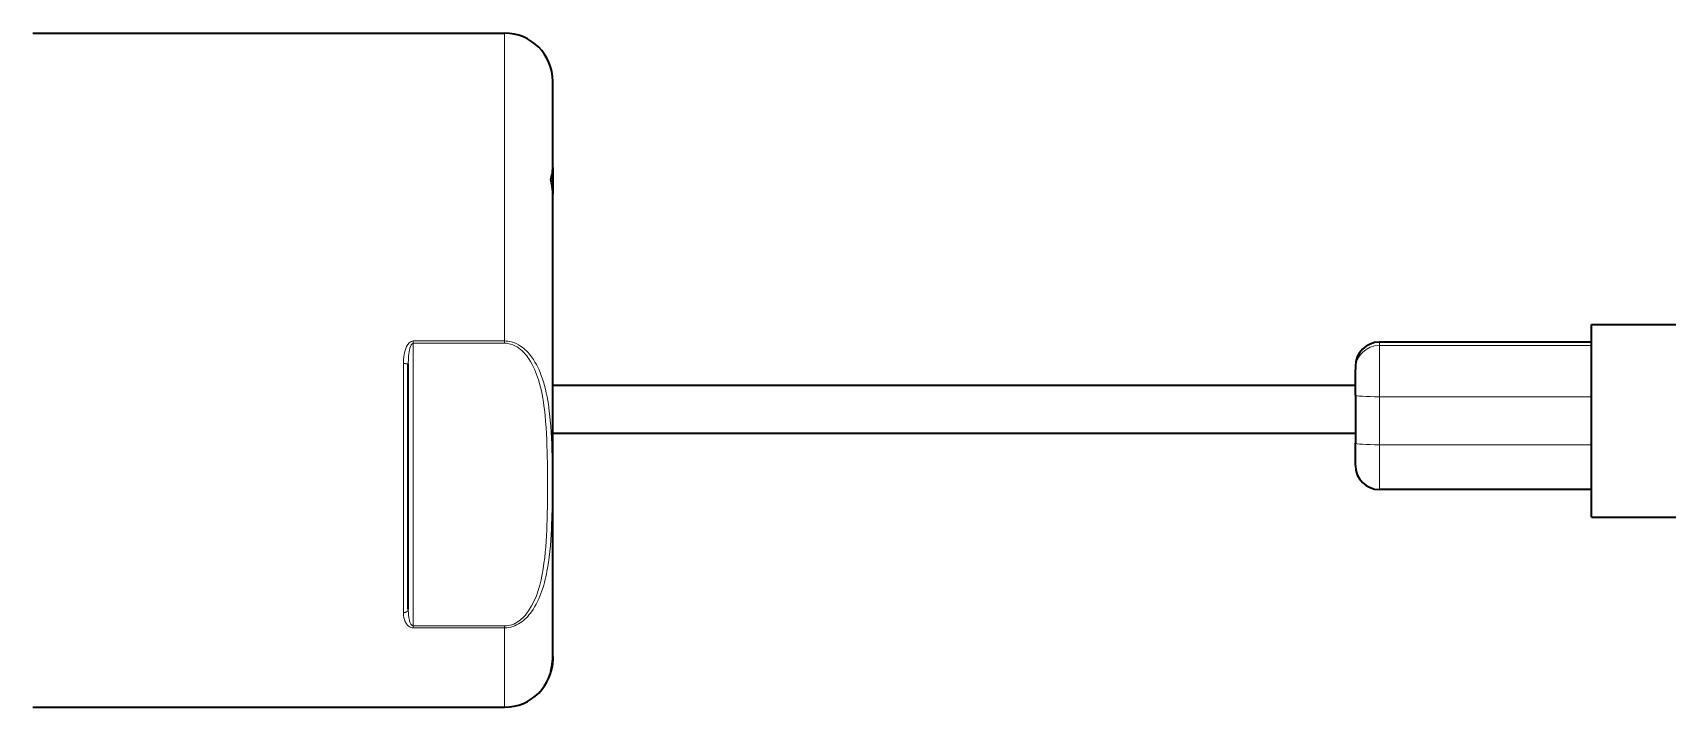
# Model space of a CAD drawing. Header units: millimetres. Extents: x -32 to 178, y -54 to 226.
# Drawn here: x 6.43 to 33.59, y 75.34 to 86.55 of the extents above; entities that cross this region are included whole.
import ezdxf

# ---------------------------------------------------------------- set-up
doc = ezdxf.new("R2010")
doc.units = ezdxf.units.MM
doc.linetypes.add('SOLID', pattern=[0])

# ---------------------------------------------------------------- blocks, each defined once
blk = doc.blocks.new('Simple1Sheet1')
at = {"linetype": 'SOLID', "lineweight": 35}
for p, q in [((6.435, 86.542), (14.275, 86.542)), ((32.33, 78.5), (32.33, 81.7)), ((32.33, 81.7), (34.33, 81.7)), ((32.33, 81.407), (28.81, 81.407)), ((28.41, 81.006), (28.41, 81.007)), ((28.41, 81.006), (28.41, 80.955)), ((28.41, 80.528), (28.41, 80.955)), ((28.41, 80.688), (15.075, 80.688)), ((28.41, 80.528), (28.41, 79.73)), ((28.41, 79.888), (15.075, 79.888)), ((28.41, 79.358), (28.41, 79.73)), ((32.33, 78.958), (28.81, 78.958)), ((32.33, 78.5), (34.33, 78.5)), ((15.075, 76.183), (15.075, 76.142)), ((6.435, 75.342), (14.275, 75.342))]:
    blk.add_line(p, q, dxfattribs=at)
at = {"color": 196, "linetype": 'SOLID', "lineweight": 9}
for p, q in [((14.275, 81.427), (12.755, 81.427)), ((12.755, 81.389), (14.275, 81.389)), ((12.755, 76.691), (12.755, 81.389)), ((28.81, 81.407), (28.81, 81.405)), ((28.81, 81.405), (32.33, 81.405)), ((28.81, 81.354), (28.81, 81.405)), ((28.81, 81.354), (28.81, 80.499)), ((32.33, 81.354), (28.81, 81.354)), ((28.81, 79.701), (28.81, 80.499)), ((28.81, 80.499), (32.33, 80.499)), ((32.33, 79.701), (28.81, 79.701)), ((28.81, 79.701), (28.81, 78.958)), ((14.275, 76.691), (12.755, 76.691)), ((12.755, 76.66), (14.275, 76.66))]:
    blk.add_line(p, q, dxfattribs=at)
at = {"linetype": 'SOLID', "lineweight": 35}
for centre, radius, start, end in [((14.275, 85.742), 0.8, 0, 90), ((28.81, 81.007), 0.4, 90, 180), ((28.81, 79.358), 0.4, 180, 270), ((14.275, 76.142), 0.8, 270, 0)]:
    blk.add_arc(centre, radius, start, end, dxfattribs=at)
at = {"color": 196, "linetype": 'SOLID', "lineweight": 9}
for centre in [(28.81, 81.006), (28.81, 80.955)]:
    blk.add_arc(centre, 0.4, 90, 180, dxfattribs=at)
for centre in [(28.81, 80.528), (28.81, 79.73)]:
    blk.add_ellipse(centre, major_axis=(0.4, 0), ratio=0.070656, start_param=3.141593, end_param=4.712389, dxfattribs=at)
for points, weights in [([(14.275, 86.542), (14.275, 86.542), (14.275, 81.427)], [1, 0.737091127742, 1]), ([(12.755, 81.389), (12.755, 81.407), (12.755, 81.427)], [1, 0.971514580287, 1]), ([(14.275, 81.389), (14.275, 81.407), (14.275, 81.427)], [1, 0.971514580287, 1]), ([(12.595, 81.05), (12.595, 78.609), (12.595, 76.913)], [1, 0.916666666667, 1]), ([(12.675, 81.048), (12.675, 81.05), (12.595, 81.05)], [1, 0.707106781187, 1]), ([(12.675, 76.971), (12.675, 76.913), (12.595, 76.913)], [1, 0.707106781187, 1]), ([(12.755, 76.66), (12.755, 76.673), (12.755, 76.691)], [1, 0.971514580287, 1]), ([(14.275, 76.691), (14.275, 76.673), (14.275, 76.66)], [1, 0.971514580287, 1]), ([(14.275, 76.66), (14.275, 75.342), (14.275, 75.342)], [1, 0.939288981839, 1])]:
    blk.add_rational_spline(points, weights, degree=2, dxfattribs=at)
at = {"linetype": 'SOLID', "lineweight": 35}
for points, weights in [([(15.075, 84.312), (15.075, 85.742), (15.075, 85.742)], [1, 0.92253785595, 1]), ([(15.075, 84.312), (15.075, 84.104), (15.075, 83.867)], [1, 0.997753379446, 1]), ([(12.675, 76.971), (12.675, 78.642), (12.675, 81.048)], [1, 0.916666666667, 1])]:
    blk.add_rational_spline(points, weights, degree=2, dxfattribs=at)
for points, knots in [([(15.041, 84.11), (15.043, 84.115), (15.044, 84.119), (15.061, 84.168), (15.07, 84.216), (15.074, 84.28), (15.075, 84.296), (15.075, 84.312)], [-5.642636, -5.642636, -5.642636, -5.642636, -5.554717, -5.554717, -4.687666, -4.687666, -4.403195, -4.403195, -4.403195, -4.403195]), ([(15.075, 83.867), (15.075, 83.921), (15.069, 83.981), (15.053, 84.063), (15.048, 84.087), (15.041, 84.11)], [9.65787, 9.65787, 9.65787, 9.65787, 10.0994708, 10.0994708, 10.2799698, 10.2799698, 10.2799698, 10.2799698]), ([(15.041, 75.94), (15.048, 75.963), (15.053, 75.987), (15.069, 76.069), (15.075, 76.129), (15.075, 76.183)], [2.5375839, 2.5375839, 2.5375839, 2.5375839, 2.7180828, 2.7180828, 3.1596836, 3.1596836, 3.1596836, 3.1596836]), ([(15.075, 76.142), (15.075, 76.126), (15.074, 76.11), (15.07, 76.046), (15.061, 75.997), (15.044, 75.949), (15.043, 75.945), (15.041, 75.94)], [4.403195, 4.403195, 4.403195, 4.403195, 4.687666, 4.687666, 5.554717, 5.554717, 5.642636, 5.642636, 5.642636, 5.642636])]:
    blk.add_open_spline(points, degree=3, knots=knots, dxfattribs=at)
blk.add_rational_spline([(15.075, 76.183), (15.075, 76.547), (15.075, 79.109), (15.075, 81.67), (15.075, 83.867)], [1, 0.866025403784, 1, 0.866025403784, 1], degree=2, knots=[2.094395, 2.094395, 2.094395, 3.141593, 3.141593, 4.18879, 4.18879, 4.18879], dxfattribs=at)
at = {"color": 196, "linetype": 'SOLID', "lineweight": 9}
for points, knots in [([(12.755, 81.427), (12.706, 81.427), (12.669, 81.38), (12.626, 81.292), (12.614, 81.244), (12.601, 81.167), (12.598, 81.137), (12.595, 81.088), (12.595, 81.069), (12.595, 81.05)], [0, 0, 0, 0, 0.367394, 0.367394, 0.723655, 0.723655, 0.946318, 0.946318, 1.085482, 1.085482, 1.085482, 1.085482]), ([(12.675, 81.048), (12.675, 81.065), (12.675, 81.083), (12.676, 81.127), (12.678, 81.155), (12.684, 81.225), (12.69, 81.267), (12.712, 81.347), (12.73, 81.389), (12.755, 81.389)], [-1.085482, -1.085482, -1.085482, -1.085482, -0.946318, -0.946318, -0.723655, -0.723655, -0.367394, -0.367394, 0, 0, 0, 0]), ([(14.275, 76.66), (14.368, 76.66), (14.459, 76.693), (14.609, 76.793), (14.669, 76.857), (14.876, 77.144), (14.943, 77.399), (15.031, 77.9), (15.047, 78.149), (15.07, 78.772), (15.07, 79.142), (15.057, 79.779), (15.047, 80.047), (14.988, 80.481), (14.955, 80.647), (14.858, 80.932), (14.803, 81.052), (14.674, 81.229), (14.615, 81.293), (14.493, 81.373), (14.441, 81.398), (14.349, 81.422), (14.311, 81.427), (14.275, 81.427)], [-14.065339, -14.065339, -14.065339, -14.065339, -13.434689, -13.434689, -12.804039, -12.804039, -10.817654, -10.817654, -8.83127, -8.83127, -5.829324, -5.829324, -3.658345, -3.658345, -2.301483, -2.301483, -1.283022, -1.283022, -0.646484, -0.646484, -0.248648, -0.248648, 0, 0, 0, 0]), ([(14.275, 81.389), (14.308, 81.389), (14.341, 81.384), (14.424, 81.361), (14.471, 81.337), (14.581, 81.257), (14.634, 81.195), (14.75, 81.021), (14.8, 80.902), (14.887, 80.619), (14.916, 80.454), (14.969, 80.021), (14.979, 79.753), (14.991, 79.115), (14.991, 78.745), (14.97, 78.131), (14.955, 77.886), (14.876, 77.399), (14.816, 77.153), (14.629, 76.879), (14.575, 76.817), (14.44, 76.722), (14.359, 76.691), (14.275, 76.691)], [0, 0, 0, 0, 0.248648, 0.248648, 0.646484, 0.646484, 1.283022, 1.283022, 2.301483, 2.301483, 3.658345, 3.658345, 5.829324, 5.829324, 8.83127, 8.83127, 10.817654, 10.817654, 12.804039, 12.804039, 13.434689, 13.434689, 14.065339, 14.065339, 14.065339, 14.065339]), ([(12.595, 76.913), (12.595, 76.896), (12.595, 76.878), (12.599, 76.845), (12.602, 76.829), (12.609, 76.802), (12.611, 76.792), (12.617, 76.776), (12.62, 76.77), (12.625, 76.758), (12.628, 76.752), (12.636, 76.737), (12.642, 76.728), (12.659, 76.705), (12.672, 76.691), (12.707, 76.669), (12.73, 76.66), (12.755, 76.66)], [0, 0, 0, 0, 0.183859, 0.183859, 0.362146, 0.362146, 0.473575, 0.473575, 0.543219, 0.543219, 0.612862, 0.612862, 0.724292, 0.724292, 0.902579, 0.902579, 1.086437, 1.086437, 1.086437, 1.086437]), ([(12.755, 76.691), (12.742, 76.691), (12.731, 76.701), (12.713, 76.725), (12.707, 76.741), (12.698, 76.766), (12.695, 76.776), (12.691, 76.793), (12.69, 76.8), (12.687, 76.814), (12.686, 76.82), (12.683, 76.838), (12.682, 76.849), (12.678, 76.878), (12.677, 76.896), (12.675, 76.933), (12.675, 76.952), (12.675, 76.971)], [-1.086437, -1.086437, -1.086437, -1.086437, -0.902579, -0.902579, -0.724292, -0.724292, -0.612862, -0.612862, -0.543219, -0.543219, -0.473575, -0.473575, -0.362146, -0.362146, -0.183859, -0.183859, 0, 0, 0, 0])]:
    blk.add_open_spline(points, degree=3, knots=knots, dxfattribs=at)

msp = doc.modelspace()

# ---------------------------------------------------------------- block references
msp.add_blockref('Simple1Sheet1', (0, 0))

doc.saveas('drawing.dxf')
